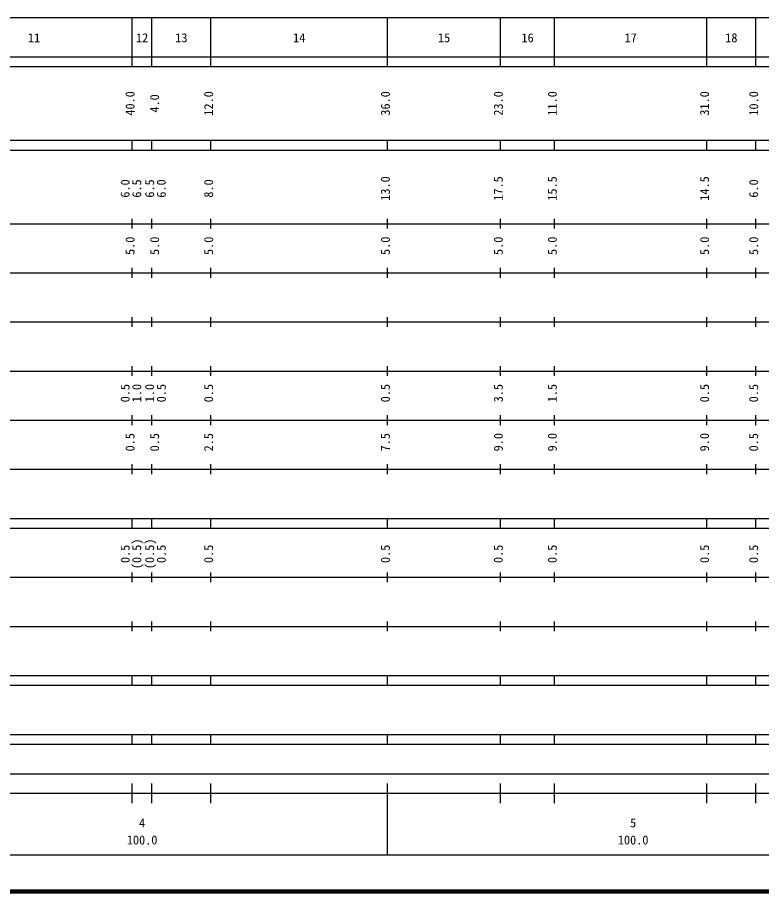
# Model space of a CAD drawing. Units: millimetres on the paper, enlarged 1000 times. Extents: x 40000 to 680000, y 20000 to 380000.
# Drawn here: x 292616 to 444142, y 20000 to 198000 of the extents above; entities that cross this region are included whole.
import ezdxf
from ezdxf.enums import TextEntityAlignment as Align

# ---------------------------------------------------------------- set-up
doc = ezdxf.new("R2010")
doc.units = ezdxf.units.MM
doc.header["$LTSCALE"] = 1000
doc.layers.add('M-TTL', color=2, linetype='Continuous', lineweight=140)
doc.layers.add('M-TTL-BAND', color=7, linetype='Continuous', lineweight=25)
doc.styles.add('ＭＳ ゴシック', font='')
doc.styles.get('ＭＳ ゴシック').set_extended_font_data('MS Gothic')

msp = doc.modelspace()

# ---------------------------------------------------------------- linework, layer by layer
at = {"layer": 'M-TTL'}
msp.add_line((40000, 20000), (680000, 20000), dxfattribs=at)
at = {"layer": 'M-TTL-BAND'}
for p, q in [((68000, 198000), (579000, 198000)), ((316000, 188000), (316000, 198000)), ((320000, 188000), (320000, 198000)), ((332000, 188000), (332000, 198000)), ((368000, 188000), (368000, 198000)), ((391000, 188000), (391000, 198000)), ((402000, 188000), (402000, 198000)), ((433000, 188000), (433000, 198000)), ((443000, 188000), (443000, 198000)), ((40000, 190000), (579000, 190000)), ((40000, 188000), (579000, 188000)), ((40000, 173000), (579000, 173000)), ((316000, 171000), (316000, 173000)), ((320000, 171000), (320000, 173000)), ((332000, 171000), (332000, 173000)), ((368000, 171000), (368000, 173000)), ((391000, 171000), (391000, 173000)), ((402000, 171000), (402000, 173000)), ((433000, 171000), (433000, 173000)), ((443000, 171000), (443000, 173000)), ((40000, 171000), (579000, 171000)), ((316000, 155000), (316000, 157000)), ((320000, 155000), (320000, 157000)), ((332000, 155000), (332000, 157000)), ((368000, 155000), (368000, 157000)), ((391000, 155000), (391000, 157000)), ((402000, 155000), (402000, 157000)), ((433000, 155000), (433000, 157000)), ((443000, 155000), (443000, 157000)), ((40000, 156000), (579000, 156000)), ((46000, 146000), (579000, 146000)), ((316000, 145000), (316000, 147000)), ((320000, 145000), (320000, 147000)), ((332000, 145000), (332000, 147000)), ((368000, 145000), (368000, 147000)), ((391000, 145000), (391000, 147000)), ((402000, 145000), (402000, 147000)), ((433000, 145000), (433000, 147000)), ((443000, 145000), (443000, 147000)), ((52000, 136000), (579000, 136000)), ((316000, 135000), (316000, 137000)), ((320000, 135000), (320000, 137000)), ((332000, 135000), (332000, 137000)), ((368000, 135000), (368000, 137000)), ((391000, 135000), (391000, 137000)), ((402000, 135000), (402000, 137000)), ((433000, 135000), (433000, 137000)), ((443000, 135000), (443000, 137000)), ((316000, 125000), (316000, 127000)), ((320000, 125000), (320000, 127000)), ((332000, 125000), (332000, 127000)), ((368000, 125000), (368000, 127000)), ((391000, 125000), (391000, 127000)), ((402000, 125000), (402000, 127000)), ((433000, 125000), (433000, 127000)), ((443000, 125000), (443000, 127000)), ((46000, 126000), (579000, 126000)), ((52000, 116000), (579000, 116000)), ((316000, 115000), (316000, 117000)), ((320000, 115000), (320000, 117000)), ((332000, 115000), (332000, 117000)), ((368000, 115000), (368000, 117000)), ((391000, 115000), (391000, 117000)), ((402000, 115000), (402000, 117000)), ((433000, 115000), (433000, 117000)), ((443000, 115000), (443000, 117000)), ((316000, 105000), (316000, 107000)), ((320000, 105000), (320000, 107000)), ((332000, 105000), (332000, 107000)), ((368000, 105000), (368000, 107000)), ((391000, 105000), (391000, 107000)), ((402000, 105000), (402000, 107000)), ((433000, 105000), (433000, 107000)), ((443000, 105000), (443000, 107000)), ((46000, 106000), (579000, 106000)), ((40000, 96000), (579000, 96000)), ((316000, 94000), (316000, 96000)), ((320000, 94000), (320000, 96000)), ((332000, 94000), (332000, 96000)), ((368000, 94000), (368000, 96000)), ((391000, 94000), (391000, 96000)), ((402000, 94000), (402000, 96000)), ((433000, 94000), (433000, 96000)), ((443000, 94000), (443000, 96000)), ((40000, 94000), (579000, 94000)), ((49000, 84000), (579000, 84000)), ((316000, 83000), (316000, 85000)), ((320000, 83000), (320000, 85000)), ((332000, 83000), (332000, 85000)), ((368000, 83000), (368000, 85000)), ((391000, 83000), (391000, 85000)), ((402000, 83000), (402000, 85000)), ((433000, 83000), (433000, 85000)), ((443000, 83000), (443000, 85000)), ((316000, 73000), (316000, 75000)), ((320000, 73000), (320000, 75000)), ((332000, 73000), (332000, 75000)), ((368000, 73000), (368000, 75000)), ((391000, 73000), (391000, 75000)), ((402000, 73000), (402000, 75000)), ((433000, 73000), (433000, 75000)), ((443000, 73000), (443000, 75000)), ((40000, 74000), (579000, 74000)), ((40000, 64000), (579000, 64000)), ((316000, 62000), (316000, 64000)), ((320000, 62000), (320000, 64000)), ((332000, 62000), (332000, 64000)), ((368000, 62000), (368000, 64000)), ((391000, 62000), (391000, 64000)), ((402000, 62000), (402000, 64000)), ((433000, 62000), (433000, 64000)), ((443000, 62000), (443000, 64000)), ((40000, 62000), (579000, 62000)), ((40000, 52000), (579000, 52000)), ((316000, 50000), (316000, 52000)), ((320000, 50000), (320000, 52000)), ((332000, 50000), (332000, 52000)), ((368000, 50000), (368000, 52000)), ((391000, 50000), (391000, 52000)), ((402000, 50000), (402000, 52000)), ((433000, 50000), (433000, 52000)), ((443000, 50000), (443000, 52000)), ((40000, 50000), (579000, 50000)), ((84500, 44000), (565000, 44000)), ((316000, 38000), (316000, 42000)), ((320000, 38000), (320000, 42000)), ((332000, 38000), (332000, 42000)), ((368000, 27500), (368000, 42000)), ((391000, 38000), (391000, 42000)), ((402000, 38000), (402000, 42000)), ((433000, 38000), (433000, 42000)), ((443000, 38000), (443000, 42000)), ((40000, 40000), (579000, 40000)), ((68000, 27500), (579000, 27500))]:
    msp.add_line(p, q, dxfattribs=at)

# ---------------------------------------------------------------- texts
at = {"layer": 'M-TTL-BAND', "style": 'ＭＳ ゴシック'}
for s, p in [('11', (296000, 192405)), ('12', (318000, 192405)), ('13', (326000, 192405)), ('14', (350000, 192405)), ('15', (379500, 192405)), ('16', (396500, 192405)), ('17', (417500, 192405)), ('18', (438000, 192405)), ('4', (318000, 32523)), ('5', (418000, 32523)), ('100.0', (318000, 29033)), ('100.0', (418000, 29033))]:
    msp.add_text(s, height=1833, dxfattribs=at).set_placement(p, align=Align.BOTTOM_CENTER)
for s, p in [('40.0', (317000, 180500)), ('4.0', (322000, 180500)), ('12.0', (333000, 180500)), ('36.0', (369000, 180500)), ('23.0', (392000, 180500)), ('11.0', (403000, 180500)), ('31.0', (434000, 180500)), ('10.0', (444000, 180500)), ('6.0', (316000, 163174)), ('6.5', (318370, 163174)), ('6.5', (321000, 163174)), ('6.0', (323370, 163174)), ('8.0', (333000, 163174)), ('13.0', (369000, 163174)), ('17.5', (392000, 163174)), ('15.5', (403000, 163174)), ('14.5', (434000, 163174)), ('6.0', (444000, 163174)), ('5.0', (317000, 151500)), ('5.0', (322000, 151500)), ('5.0', (333000, 151500)), ('5.0', (369000, 151500)), ('5.0', (392000, 151500)), ('5.0', (403000, 151500)), ('5.0', (434000, 151500)), ('5.0', (444000, 151500)), ('0.5', (316000, 121500)), ('1.0', (318370, 121500)), ('1.0', (321000, 121500)), ('0.5', (323370, 121500)), ('0.5', (333000, 121500)), ('0.5', (369000, 121500)), ('3.5', (392000, 121500)), ('1.5', (403000, 121500)), ('0.5', (434000, 121500)), ('0.5', (444000, 121500)), ('0.5', (317000, 111500)), ('0.5', (322000, 111500)), ('2.5', (333000, 111500)), ('7.5', (369000, 111500)), ('9.0', (392000, 111500)), ('9.0', (403000, 111500)), ('9.0', (434000, 111500)), ('0.5', (444000, 111500)), ('(0.5)', (318370, 88764)), ('(0.5)', (321000, 88764)), ('0.5', (316000, 88764)), ('0.5', (323370, 88764)), ('0.5', (333000, 88764)), ('0.5', (369000, 88764)), ('0.5', (392000, 88764)), ('0.5', (403000, 88764)), ('0.5', (434000, 88764)), ('0.5', (444000, 88764))]:
    msp.add_text(s, height=1833, rotation=90, dxfattribs=at).set_placement(p, align=Align.BOTTOM_CENTER)

doc.saveas('drawing.dxf')
